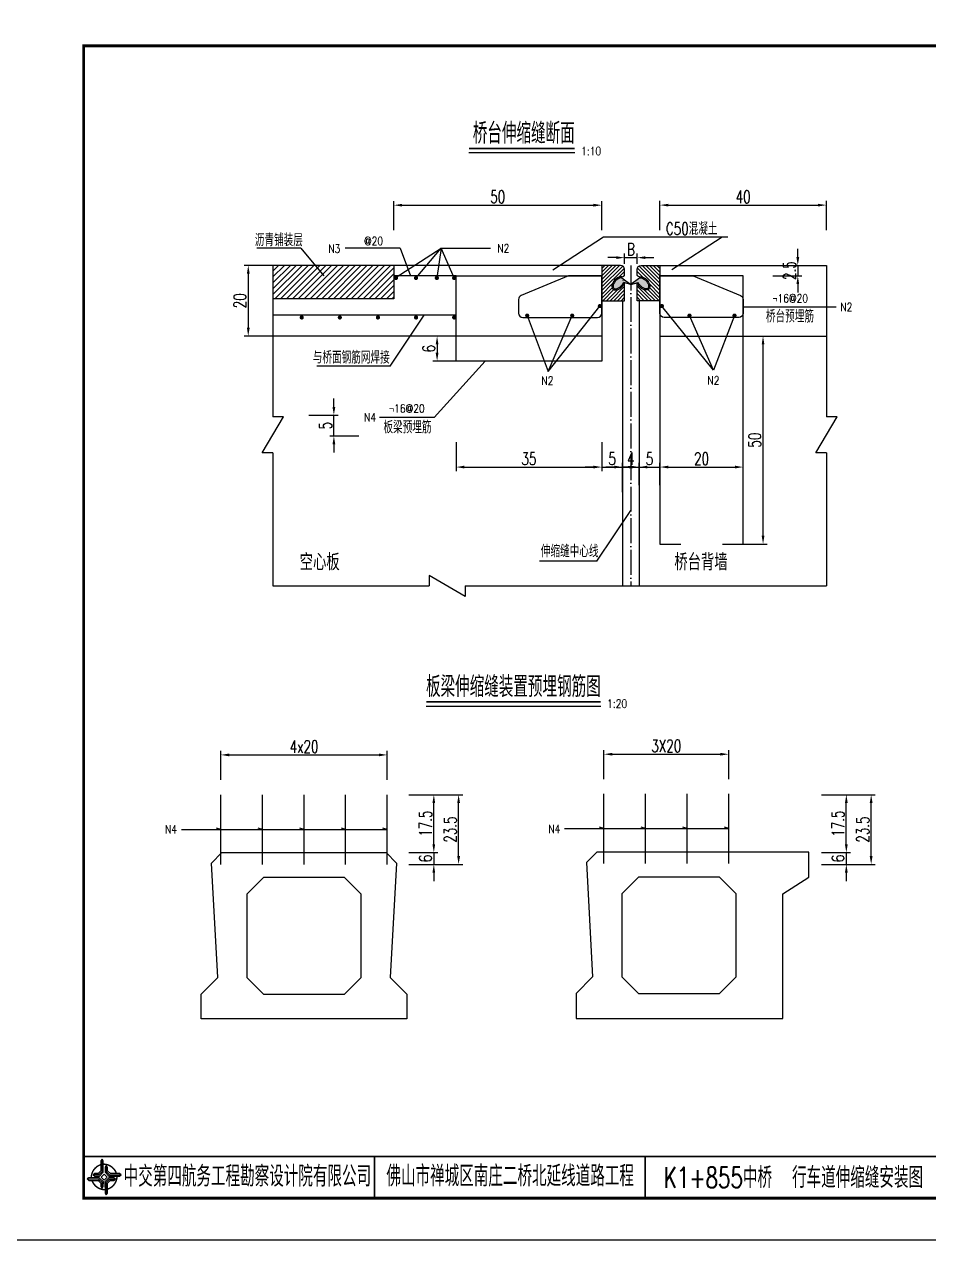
# Model space of a CAD drawing. Header units: millimetres. Extents: x -51 to 12129, y -1309 to -715.
# Drawn here: x 7945.5 to 8162.9, y -1308.7 to -1016.5 of the extents above; entities that cross this region are included whole.
import ezdxf
from ezdxf.enums import TextEntityAlignment as Align

# ---------------------------------------------------------------- set-up
doc = ezdxf.new("R2010")
doc.units = ezdxf.units.MM
doc.header["$LTSCALE"] = 0.25
doc.linetypes.add('ACAD_ISO04W100', pattern=[30, 24, -3, 0, -3])
doc.layers.add('TEXT', color=7, linetype='Continuous', lineweight=18)
for name, color, linetype in [('中心线', 3, 'ACAD_ISO04W100'), ('图框', 7, 'Continuous'), ('尺寸标注', 2, 'Continuous'), ('文字', 7, 'Continuous'), ('文字字符', 7, 'Continuous'), ('标注', 4, 'Continuous'), ('次轮廓线', 7, 'Continuous'), ('钢筋', 6, 'Continuous')]:
    doc.layers.add(name, color=color, linetype=linetype)
doc.styles.get("Standard").update_dxf_attribs({"font": 'simplex1.shx', "width": 0.7, "bigfont": 'hztxt.shx'})
doc.styles.add('TEXT', font='simplex1.shx', dxfattribs={"width": 0.7, "bigfont": 'hztxt.shx'})
doc.dimstyles.new('比例1：10', dxfattribs={"dimtxt": 3, "dimasz": 2, "dimexe": 1, "dimexo": 2, "dimgap": 0.5, "dimtad": 1, "dimzin": 13, "dimdsep": 46, "dimtxsty": 'Standard', "dimcen": -0.09, "dimclrd": 256, "dimclre": 256, "dimclrt": 7, "dimaunit": 1, "dimadec": 0, "dimazin": 0, "dimtfac": 0.0005, "dimtix": 1, "dimtmove": 2, "dimatfit": 0, "dimldrblk": 'DIM', "dimfxl": 0, "dimtolj": 1, "dimtzin": 13, "dimarcsym": 0})
doc.dimstyles.new('比例1：20', dxfattribs={"dimtxt": 3, "dimasz": 2, "dimexe": 1, "dimexo": 2, "dimgap": 0.5, "dimtad": 1, "dimlfac": 2, "dimzin": 13, "dimdsep": 46, "dimtxsty": 'Standard', "dimcen": -0.09, "dimclrd": 256, "dimclre": 256, "dimclrt": 7, "dimaunit": 1, "dimadec": 0, "dimazin": 0, "dimtfac": 0.0005, "dimtix": 1, "dimtmove": 2, "dimatfit": 3, "dimldrblk": 'DIM', "dimfxl": 0, "dimtolj": 1, "dimtzin": 13, "dimarcsym": 0})

# ---------------------------------------------------------------- blocks, each defined once
blk = doc.blocks.new('*D1807')
at = {"layer": 'Defpoints', "color": 0}
for p in [(8093.31, -1122.92), (8089.31, -1125.97), (8093.31, -1125.97)]:
    blk.add_point(p, dxfattribs=at)
at = {"layer": '标注', "lineweight": -2}
for p, q in [((8089.31, -1123.97), (8089.31, -1121.92)), ((8093.31, -1123.97), (8093.31, -1121.92)), ((8087.31, -1122.92), (8085.31, -1122.92)), ((8089.31, -1122.92), (8093.31, -1122.92)), ((8095.31, -1122.92), (8097.31, -1122.92))]:
    blk.add_line(p, q, dxfattribs=at)
at = {"layer": '标注'}
for points in [[(8087.31, -1122.58), (8087.31, -1123.25), (8089.31, -1122.92)], [(8095.31, -1122.58), (8095.31, -1123.25), (8093.31, -1122.92)]]:
    blk.add_solid(points, dxfattribs=at)
at = {"layer": '标注', "color": 7, "insert": (8091.31, -1120.92), "char_height": 3, "attachment_point": 5}
blk.add_mtext('\\A1;4', dxfattribs=at)
blk = doc.blocks.new('DIM')
blk.add_lwpolyline([(-1, -0.1, 0.2, 0, 0), (0, 0, 0, 0, 0)], format="xyseb")
blk = doc.blocks.new('*D1808')
at = {"layer": 'Defpoints', "color": 0}
for p in [(8049.31, -1097.44), (8084.31, -1097.44), (8084.31, -1122.92)]:
    blk.add_point(p, dxfattribs=at)
at = {"layer": '标注', "lineweight": -2}
for p, q in [((8049.31, -1116.92), (8049.31, -1123.92)), ((8084.31, -1116.92), (8084.31, -1123.92)), ((8051.31, -1122.92), (8082.31, -1122.92))]:
    blk.add_line(p, q, dxfattribs=at)
at = {"layer": '标注'}
for points in [[(8051.31, -1122.58), (8051.31, -1123.25), (8049.31, -1122.92)], [(8082.31, -1122.58), (8082.31, -1123.25), (8084.31, -1122.92)]]:
    blk.add_solid(points, dxfattribs=at)
at = {"layer": '标注', "color": 7, "insert": (8066.81, -1120.92), "char_height": 3, "attachment_point": 5}
blk.add_mtext('\\A1;35', dxfattribs=at)
blk = doc.blocks.new('*D1809')
at = {"layer": 'Defpoints', "color": 0}
for p in [(8098.31, -1122.92), (8093.31, -1129.25), (8098.31, -1129.25)]:
    blk.add_point(p, dxfattribs=at)
at = {"layer": '标注', "lineweight": -2}
for p, q in [((8093.31, -1127.25), (8093.31, -1121.92)), ((8098.31, -1127.25), (8098.31, -1121.92)), ((8091.31, -1122.92), (8089.31, -1122.92)), ((8093.31, -1122.92), (8098.31, -1122.92)), ((8100.31, -1122.92), (8102.31, -1122.92))]:
    blk.add_line(p, q, dxfattribs=at)
at = {"layer": '标注'}
for points in [[(8091.31, -1122.58), (8091.31, -1123.25), (8093.31, -1122.92)], [(8100.31, -1122.58), (8100.31, -1123.25), (8098.31, -1122.92)]]:
    blk.add_solid(points, dxfattribs=at)
at = {"layer": '标注', "color": 7, "insert": (8095.81, -1120.92), "char_height": 3, "attachment_point": 5}
blk.add_mtext('\\A1;5', dxfattribs=at)
blk = doc.blocks.new('*D1810')
at = {"layer": 'Defpoints', "color": 0}
for p in [(8118.31, -1122.92), (8098.31, -1129.25), (8118.31, -1128.28)]:
    blk.add_point(p, dxfattribs=at)
at = {"layer": '标注', "lineweight": -2}
for p, q in [((8098.31, -1127.25), (8098.31, -1121.92)), ((8118.31, -1126.28), (8118.31, -1121.92)), ((8100.31, -1122.92), (8116.31, -1122.92))]:
    blk.add_line(p, q, dxfattribs=at)
at = {"layer": '标注'}
for points in [[(8100.31, -1122.58), (8100.31, -1123.25), (8098.31, -1122.92)], [(8116.31, -1122.58), (8116.31, -1123.25), (8118.31, -1122.92)]]:
    blk.add_solid(points, dxfattribs=at)
at = {"layer": '标注', "color": 7, "insert": (8108.31, -1120.92), "char_height": 3, "attachment_point": 5}
blk.add_mtext('\\A1;20', dxfattribs=at)
blk = doc.blocks.new('*D1811')
at = {"layer": 'Defpoints', "color": 0}
for p in [(8051.38, -1091.44), (8044.73, -1097.44), (8051.38, -1097.44)]:
    blk.add_point(p, dxfattribs=at)
at = {"layer": '标注', "lineweight": -2}
for p, q in [((8049.38, -1091.44), (8043.73, -1091.44)), ((8044.73, -1093.44), (8044.73, -1095.44)), ((8049.38, -1097.44), (8043.73, -1097.44))]:
    blk.add_line(p, q, dxfattribs=at)
at = {"layer": '标注'}
for points in [[(8044.39, -1093.44), (8045.06, -1093.44), (8044.73, -1091.44)], [(8044.39, -1095.44), (8045.06, -1095.44), (8044.73, -1097.44)]]:
    blk.add_solid(points, dxfattribs=at)
at = {"layer": '标注', "color": 7, "insert": (8042.73, -1094.44), "char_height": 3, "attachment_point": 5, "rotation": 90}
blk.add_mtext('\\A1;6', dxfattribs=at)
blk = doc.blocks.new('*D1812')
at = {"layer": 'Defpoints', "color": 0}
for p in [(8121.81, -1074.44), (8121.81, -1076.94), (8131.44, -1076.94)]:
    blk.add_point(p, dxfattribs=at)
at = {"layer": '标注', "lineweight": -2}
for p, q in [((8131.44, -1072.44), (8131.44, -1070.44)), ((8125.44, -1074.44), (8132.44, -1074.44)), ((8131.44, -1074.44), (8131.44, -1076.94)), ((8125.44, -1076.94), (8132.44, -1076.94)), ((8131.44, -1078.94), (8131.44, -1080.94))]:
    blk.add_line(p, q, dxfattribs=at)
at = {"layer": '标注'}
for points in [[(8131.11, -1072.44), (8131.78, -1072.44), (8131.44, -1074.44)], [(8131.11, -1078.94), (8131.78, -1078.94), (8131.44, -1076.94)]]:
    blk.add_solid(points, dxfattribs=at)
at = {"layer": '标注', "color": 7, "insert": (8129.44, -1075.69), "char_height": 3, "attachment_point": 5, "rotation": 90}
blk.add_mtext('\\A1;2.5', dxfattribs=at)
blk = doc.blocks.new('*D1813')
at = {"layer": 'Defpoints', "color": 0}
for p in [(8115.81, -1091.44), (8123.09, -1091.44), (8115.81, -1141.44)]:
    blk.add_point(p, dxfattribs=at)
at = {"layer": '标注', "lineweight": -2}
for p, q in [((8117.81, -1091.44), (8124.09, -1091.44)), ((8123.09, -1139.44), (8123.09, -1093.44)), ((8117.81, -1141.44), (8124.09, -1141.44))]:
    blk.add_line(p, q, dxfattribs=at)
at = {"layer": '标注'}
for points in [[(8122.76, -1093.44), (8123.42, -1093.44), (8123.09, -1091.44)], [(8122.76, -1139.44), (8123.42, -1139.44), (8123.09, -1141.44)]]:
    blk.add_solid(points, dxfattribs=at)
at = {"layer": '标注', "color": 7, "insert": (8121.09, -1116.44), "char_height": 3, "attachment_point": 5, "rotation": 90}
blk.add_mtext('\\A1;50', dxfattribs=at)
blk = doc.blocks.new('*D1814')
at = {"layer": 'Defpoints', "color": 0}
for p in [(8008.53, -1074.44), (7999.33, -1091.44), (8008.53, -1091.44)]:
    blk.add_point(p, dxfattribs=at)
at = {"layer": '标注', "lineweight": -2}
for p, q in [((8005.33, -1074.44), (7998.33, -1074.44)), ((7999.33, -1076.44), (7999.33, -1089.44)), ((8005.33, -1091.44), (7998.33, -1091.44))]:
    blk.add_line(p, q, dxfattribs=at)
at = {"layer": '标注'}
for points in [[(7999, -1076.44), (7999.67, -1076.44), (7999.33, -1074.44)], [(7999, -1089.44), (7999.67, -1089.44), (7999.33, -1091.44)]]:
    blk.add_solid(points, dxfattribs=at)
at = {"layer": '标注', "color": 7, "insert": (7997.33, -1082.94), "char_height": 3, "attachment_point": 5, "rotation": 90}
blk.add_mtext('\\A1;20', dxfattribs=at)
blk = doc.blocks.new('*D1815')
at = {"layer": 'Defpoints', "color": 0}
for p in [(8092.81, -1072.57), (8089.81, -1076.05), (8092.81, -1076.05)]:
    blk.add_point(p, dxfattribs=at)
at = {"layer": '标注', "lineweight": -2}
for p, q in [((8089.81, -1074.05), (8089.81, -1071.57)), ((8092.81, -1074.05), (8092.81, -1071.57)), ((8087.81, -1072.57), (8085.81, -1072.57)), ((8089.81, -1072.57), (8092.81, -1072.57)), ((8094.81, -1072.57), (8096.81, -1072.57))]:
    blk.add_line(p, q, dxfattribs=at)
at = {"layer": '标注'}
for points in [[(8087.81, -1072.24), (8087.81, -1072.9), (8089.81, -1072.57)], [(8094.81, -1072.24), (8094.81, -1072.9), (8092.81, -1072.57)]]:
    blk.add_solid(points, dxfattribs=at)
at = {"layer": '标注', "color": 7, "insert": (8091.31, -1070.57), "char_height": 3, "attachment_point": 5}
blk.add_mtext('\\A1;B', dxfattribs=at)
blk = doc.blocks.new('*D1624')
at = {"layer": 'Defpoints', "color": 0}
for p in [(8084.31, -1097.44), (8089.31, -1122.92), (8089.31, -1151.51)]:
    blk.add_point(p, dxfattribs=at)
at = {"layer": '标注', "lineweight": -2}
for p, q in [((8084.31, -1116.92), (8084.31, -1123.92)), ((8089.31, -1128.92), (8089.31, -1121.92)), ((8082.31, -1122.92), (8080.31, -1122.92)), ((8084.31, -1122.92), (8089.31, -1122.92)), ((8091.31, -1122.92), (8093.31, -1122.92))]:
    blk.add_line(p, q, dxfattribs=at)
at = {"layer": '标注'}
for points in [[(8082.31, -1122.58), (8082.31, -1123.25), (8084.31, -1122.92)], [(8091.31, -1122.58), (8091.31, -1123.25), (8089.31, -1122.92)]]:
    blk.add_solid(points, dxfattribs=at)
at = {"layer": '标注', "color": 7, "insert": (8086.81, -1120.92), "char_height": 3, "attachment_point": 5}
blk.add_mtext('\\A1;5', dxfattribs=at)
blk = doc.blocks.new('*D1816')
at = {"layer": 'Defpoints', "color": 0}
for p in [(8084.31, -1059.96), (8034.31, -1080.38), (8084.31, -1080.38)]:
    blk.add_point(p, dxfattribs=at)
at = {"layer": '标注', "lineweight": -2}
for p, q in [((8034.31, -1065.96), (8034.31, -1058.96)), ((8036.31, -1059.96), (8082.31, -1059.96)), ((8084.31, -1065.96), (8084.31, -1058.96))]:
    blk.add_line(p, q, dxfattribs=at)
at = {"layer": '标注'}
for points in [[(8036.31, -1059.63), (8036.31, -1060.3), (8034.31, -1059.96)], [(8082.31, -1059.63), (8082.31, -1060.3), (8084.31, -1059.96)]]:
    blk.add_solid(points, dxfattribs=at)
at = {"layer": '标注', "color": 7, "insert": (8059.31, -1057.96), "char_height": 3, "attachment_point": 5}
blk.add_mtext('\\A1;50', dxfattribs=at)
blk = doc.blocks.new('*D1817')
at = {"layer": 'Defpoints', "color": 0}
for p in [(8032.74, -1192.12), (7992.74, -1207.22), (8032.74, -1207.22)]:
    blk.add_point(p, dxfattribs=at)
at = {"layer": '标注', "lineweight": -2}
for p, q in [((7992.74, -1198.12), (7992.74, -1191.12)), ((8032.74, -1198.12), (8032.74, -1191.12)), ((7994.74, -1192.12), (8030.74, -1192.12))]:
    blk.add_line(p, q, dxfattribs=at)
at = {"layer": '标注'}
for points in [[(7994.74, -1191.78), (7994.74, -1192.45), (7992.74, -1192.12)], [(8030.74, -1191.78), (8030.74, -1192.45), (8032.74, -1192.12)]]:
    blk.add_solid(points, dxfattribs=at)
at = {"layer": '标注', "color": 7, "insert": (8012.74, -1190.12), "char_height": 3, "attachment_point": 5}
blk.add_mtext('\\A1;4x20', dxfattribs=at)
blk = doc.blocks.new('*D1818')
at = {"layer": 'Defpoints', "color": 0}
for p in [(8022.74, -1201.68), (8043.94, -1201.68), (8022.74, -1215.6)]:
    blk.add_point(p, dxfattribs=at)
at = {"layer": '标注', "lineweight": -2}
for p, q in [((8037.94, -1201.68), (8044.94, -1201.68)), ((8043.94, -1213.6), (8043.94, -1203.68)), ((8037.94, -1215.6), (8044.94, -1215.6))]:
    blk.add_line(p, q, dxfattribs=at)
at = {"layer": '标注'}
for points in [[(8043.61, -1203.68), (8044.27, -1203.68), (8043.94, -1201.68)], [(8043.61, -1213.6), (8044.27, -1213.6), (8043.94, -1215.6)]]:
    blk.add_solid(points, dxfattribs=at)
at = {"layer": '标注', "color": 7, "insert": (8041.94, -1208.64), "char_height": 3, "attachment_point": 5, "rotation": 90}
blk.add_mtext('\\A1;17.5', dxfattribs=at)
blk = doc.blocks.new('*D1819')
at = {"layer": 'Defpoints', "color": 0}
for p in [(8027.8, -1215.6), (8032.74, -1218.43), (8043.94, -1218.43)]:
    blk.add_point(p, dxfattribs=at)
at = {"layer": '标注', "lineweight": -2}
for p, q in [((8043.94, -1213.6), (8043.94, -1211.6)), ((8037.94, -1215.6), (8044.94, -1215.6)), ((8043.94, -1215.6), (8043.94, -1218.43)), ((8037.94, -1218.43), (8044.94, -1218.43)), ((8043.94, -1220.43), (8043.94, -1222.43))]:
    blk.add_line(p, q, dxfattribs=at)
at = {"layer": '标注'}
for points in [[(8043.61, -1213.6), (8044.27, -1213.6), (8043.94, -1215.6)], [(8043.61, -1220.43), (8044.27, -1220.43), (8043.94, -1218.43)]]:
    blk.add_solid(points, dxfattribs=at)
at = {"layer": '标注', "color": 7, "insert": (8041.94, -1217.01), "char_height": 3, "attachment_point": 5, "rotation": 90}
blk.add_mtext('\\A1;6', dxfattribs=at)
blk = doc.blocks.new('*D1625')
at = {"layer": 'Defpoints', "color": 0}
for p in [(8114.83, -1201.68), (8143.11, -1201.68), (8114.83, -1215.6)]:
    blk.add_point(p, dxfattribs=at)
at = {"layer": '标注', "lineweight": -2}
for p, q in [((8137.11, -1201.68), (8144.11, -1201.68)), ((8143.11, -1213.6), (8143.11, -1203.68)), ((8137.11, -1215.6), (8144.11, -1215.6))]:
    blk.add_line(p, q, dxfattribs=at)
at = {"layer": '标注'}
for points in [[(8142.78, -1203.68), (8143.45, -1203.68), (8143.11, -1201.68)], [(8142.78, -1213.6), (8143.45, -1213.6), (8143.11, -1215.6)]]:
    blk.add_solid(points, dxfattribs=at)
at = {"layer": '标注', "color": 7, "insert": (8141.11, -1208.64), "char_height": 3, "attachment_point": 5, "rotation": 90}
blk.add_mtext('\\A1;17.5', dxfattribs=at)
blk = doc.blocks.new('*D1626')
at = {"layer": 'Defpoints', "color": 0}
for p in [(8119.88, -1215.6), (8124.83, -1218.43), (8143.11, -1218.43)]:
    blk.add_point(p, dxfattribs=at)
at = {"layer": '标注', "lineweight": -2}
for p, q in [((8143.11, -1213.6), (8143.11, -1211.6)), ((8137.11, -1215.6), (8144.11, -1215.6)), ((8143.11, -1215.6), (8143.11, -1218.43)), ((8137.11, -1218.43), (8144.11, -1218.43)), ((8143.11, -1220.43), (8143.11, -1222.43))]:
    blk.add_line(p, q, dxfattribs=at)
at = {"layer": '标注'}
for points in [[(8142.78, -1213.6), (8143.45, -1213.6), (8143.11, -1215.6)], [(8142.78, -1220.43), (8143.45, -1220.43), (8143.11, -1218.43)]]:
    blk.add_solid(points, dxfattribs=at)
at = {"layer": '标注', "color": 7, "insert": (8141.11, -1217.01), "char_height": 3, "attachment_point": 5, "rotation": 90}
blk.add_mtext('\\A1;6', dxfattribs=at)
blk = doc.blocks.new('*D1820')
at = {"layer": 'Defpoints', "color": 0}
for p in [(8114.83, -1191.95), (8084.83, -1205.26), (8114.83, -1205.26)]:
    blk.add_point(p, dxfattribs=at)
at = {"layer": '标注', "lineweight": -2}
for p, q in [((8084.83, -1197.95), (8084.83, -1190.95)), ((8086.83, -1191.95), (8112.83, -1191.95)), ((8114.83, -1197.95), (8114.83, -1190.95))]:
    blk.add_line(p, q, dxfattribs=at)
at = {"layer": '标注'}
for points in [[(8086.83, -1191.62), (8086.83, -1192.28), (8084.83, -1191.95)], [(8112.83, -1191.62), (8112.83, -1192.28), (8114.83, -1191.95)]]:
    blk.add_solid(points, dxfattribs=at)
at = {"layer": '标注', "color": 7, "insert": (8099.83, -1189.95), "char_height": 3, "attachment_point": 5}
blk.add_mtext('\\A1;3X20', dxfattribs=at)
blk = doc.blocks.new('*D1821')
at = {"layer": 'Defpoints', "color": 0}
for p in [(8032.74, -1201.68), (8049.9, -1201.68), (8032.74, -1218.43)]:
    blk.add_point(p, dxfattribs=at)
at = {"layer": '标注', "lineweight": -2}
for p, q in [((8043.9, -1201.68), (8050.9, -1201.68)), ((8049.9, -1216.43), (8049.9, -1203.68)), ((8043.9, -1218.43), (8050.9, -1218.43))]:
    blk.add_line(p, q, dxfattribs=at)
at = {"layer": '标注'}
for points in [[(8049.57, -1203.68), (8050.24, -1203.68), (8049.9, -1201.68)], [(8049.57, -1216.43), (8050.24, -1216.43), (8049.9, -1218.43)]]:
    blk.add_solid(points, dxfattribs=at)
at = {"layer": '标注', "color": 7, "insert": (8047.9, -1210.05), "char_height": 3, "attachment_point": 5, "rotation": 90}
blk.add_mtext('\\A1;23.5', dxfattribs=at)
blk = doc.blocks.new('*D1627')
at = {"layer": 'Defpoints', "color": 0}
for p in [(8131.91, -1201.68), (8149.08, -1201.68), (8131.91, -1218.43)]:
    blk.add_point(p, dxfattribs=at)
at = {"layer": '标注', "lineweight": -2}
for p, q in [((8143.08, -1201.68), (8150.08, -1201.68)), ((8149.08, -1216.43), (8149.08, -1203.68)), ((8143.08, -1218.43), (8150.08, -1218.43))]:
    blk.add_line(p, q, dxfattribs=at)
at = {"layer": '标注'}
for points in [[(8148.74, -1203.68), (8149.41, -1203.68), (8149.08, -1201.68)], [(8148.74, -1216.43), (8149.41, -1216.43), (8149.08, -1218.43)]]:
    blk.add_solid(points, dxfattribs=at)
at = {"layer": '标注', "color": 7, "insert": (8147.08, -1210.05), "char_height": 3, "attachment_point": 5, "rotation": 90}
blk.add_mtext('\\A1;23.5', dxfattribs=at)
blk = doc.blocks.new('*D1783')
at = {"layer": 'Defpoints', "color": 0}
for p in [(8138.31, -1059.95), (8098.31, -1089.37), (8138.31, -1089.37)]:
    blk.add_point(p, dxfattribs=at)
at = {"layer": '标注', "lineweight": -2}
for p, q in [((8098.31, -1065.95), (8098.31, -1058.95)), ((8100.31, -1059.95), (8136.31, -1059.95)), ((8138.31, -1065.95), (8138.31, -1058.95))]:
    blk.add_line(p, q, dxfattribs=at)
at = {"layer": '标注'}
for points in [[(8100.31, -1059.62), (8100.31, -1060.28), (8098.31, -1059.95)], [(8136.31, -1059.62), (8136.31, -1060.28), (8138.31, -1059.95)]]:
    blk.add_solid(points, dxfattribs=at)
at = {"layer": '标注', "color": 7, "insert": (8118.31, -1057.95), "char_height": 3, "attachment_point": 5}
blk.add_mtext('\\A1;40', dxfattribs=at)
blk = doc.blocks.new('*D1794')
at = {"layer": 'Defpoints', "color": 0}
for p in [(1756.54, -1110.45), (8019.91, -1110.45), (8028.04, -1115.45)]:
    blk.add_point(p, dxfattribs=at)
at = {"layer": '标注', "lineweight": -2}
for p, q in [((8019.91, -1108.45), (8019.91, -1106.45)), ((8013.91, -1110.45), (8020.91, -1110.45)), ((8019.91, -1115.45), (8019.91, -1110.45)), ((8025.91, -1115.45), (8018.91, -1115.45)), ((8019.91, -1117.45), (8019.91, -1119.45))]:
    blk.add_line(p, q, dxfattribs=at)
at = {"layer": '标注'}
for points in [[(8019.58, -1108.45), (8020.25, -1108.45), (8019.91, -1110.45)], [(8019.58, -1117.45), (8020.25, -1117.45), (8019.91, -1115.45)]]:
    blk.add_solid(points, dxfattribs=at)
at = {"layer": '标注', "color": 7, "insert": (8017.91, -1112.95), "char_height": 3, "attachment_point": 5, "rotation": 90}
blk.add_mtext('\\A1;5', dxfattribs=at)
blk = doc.blocks.new('tb')
at = {"lineweight": -3}
h = blk.add_hatch(color=256, dxfattribs=at)
h.paths.add_polyline_path([(-1.23, -0.13), (-3.78, -0.14), (-4.14, -0.41), (-1.4, -0.44), (-0.56, -1.24), (-0.54, -2.62), (-0.27, -2.2), (-0.26, -1.06)])
h.paths.add_polyline_path([(0.13, -1.08), (0.14, -3.86), (0.41, -4.26), (0.44, -1.24), (1.25, -0.43), (2.66, -0.43), (2.26, -0.16), (1.07, -0.15)])
h.paths.add_polyline_path([(1.08, 0.3), (3.62, 0.3), (4.02, 0.56), (1.25, 0.57), (0.43, 1.39), (0.43, 2.8), (0.16, 2.41), (0.15, 1.24)])
h.paths.add_polyline_path([(-0.28, 1.21), (-0.28, 3.99), (-0.56, 4.39), (-0.57, 1.41), (-1.38, 0.6), (-2.74, 0.56), (-2.33, 0.3), (-1.2, 0.29)])
for p, q in [((-0.56, 4.39), (-0.57, 1.41)), ((-1.38, 0.6), (-2.74, 0.56)), ((-0.57, 1.41), (-1.38, 0.6)), ((0.43, 2.8), (0.43, 1.39)), ((0.43, 1.39), (1.25, 0.57)), ((1.25, 0.57), (4.02, 0.56)), ((-4.14, -0.41), (-1.4, -0.44)), ((-1.4, -0.44), (-0.56, -1.24)), ((-0.56, -1.24), (-0.54, -2.62)), ((0.41, -4.26), (0.44, -1.24)), ((0.44, -1.24), (1.25, -0.43)), ((1.25, -0.43), (2.66, -0.43))]:
    blk.add_line(p, q, dxfattribs=at)
at = {"lineweight": -3, "const_width": 0.35, "flags": 128}
for points in [[(-0.9, 3.02, 0.324167), (-3.16, -0.14)], [(2.88, 0.92, 0.324403), (-0.24, 3.15)], [(0.75, -2.86, 0.325418), (3.02, 0.26)], [(-2.98, -0.76, 0.322976), (0.14, -2.98)]]:
    blk.add_lwpolyline(points, format="xyb", dxfattribs=at)
at = {"lineweight": -3, "flags": 128}
for points in [[(-0.9, 3.99), (-0.9, 1.58), (-1.53, 0.91), (-2.34, 0.91), (-2.74, 0.56), (-2.33, 0.3), (-1.2, 0.29), (-0.28, 1.21), (-0.28, 3.99), (-0.56, 4.39)], [(-0.04, 0.77), (0.68, 0.04), (-0.04, -0.69), (-0.77, 0.05)], [(3.62, 0.92), (1.43, 0.92), (0.77, 1.54), (0.77, 2.38), (0.43, 2.8), (0.16, 2.41), (0.15, 1.24), (1.08, 0.3), (3.62, 0.3), (4.02, 0.56)], [(-3.73, -0.76), (-1.54, -0.76), (-0.89, -1.39), (-0.89, -2.21), (-0.54, -2.62), (-0.27, -2.2), (-0.26, -1.06), (-1.23, -0.13), (-3.78, -0.14), (-4.14, -0.41)], [(0.75, -3.85), (0.75, -1.43), (1.4, -0.78), (2.26, -0.78), (2.66, -0.43), (2.26, -0.16), (1.07, -0.15), (0.13, -1.08), (0.14, -3.86), (0.41, -4.26)]]:
    blk.add_lwpolyline(points, close=True, dxfattribs=at)
blk = doc.blocks.new('123')
at = {"layer": '图框', "color": 2}
blk.add_lwpolyline([(369.33, -1011.65), (369.33, -714.65), (-50.67, -714.65), (-50.67, -1011.65)], close=True, dxfattribs=at)

msp = doc.modelspace()

# ---------------------------------------------------------------- hatches: boundary and pattern name
at = {"layer": '尺寸标注', "linetype": 'Continuous'}
h = msp.add_hatch(dxfattribs=at)
h.set_pattern_fill('ANSI31', color=256, scale=8, style=0)
h.set_pattern_definition([(45, (-2627.6511, 7626.4093), (-0.70710678, 0.70710678), [])])
h.paths.add_polyline_path([(8005.26009, -1074.43631), (8034.30856, -1074.43631), (8034.30856, -1082.43631), (8005.26009, -1082.43631)])
h = msp.add_hatch(dxfattribs=at)
h.set_pattern_fill('ANSI31', color=256, scale=5, style=0)
h.set_pattern_definition([(45, (3592.51055, -224.8138), (-0.44194174, 0.44194174), [])])
edge = h.paths.add_edge_path()
edge.add_line((8089.80856, -1076.65686), (8089.80856, -1075.43631))
edge.add_arc((8088.80856, -1075.43631), 1, 0, 90)
edge.add_line((8088.80856, -1074.43631), (8084.30856, -1074.43631))
edge.add_line((8084.30856, -1074.43631), (8084.30856, -1082.93631))
edge.add_line((8084.30856, -1082.93631), (8089.80856, -1082.93631))
edge.add_line((8089.80856, -1082.93631), (8089.80856, -1078.65498))
edge.add_ellipse((8088.33099, -1078.7402), major_axis=(-1.36164, -1.36164), ratio=0.624309662, start_angle=204.0923049, end_angle=485.0201633, ccw=False)
edge.add_arc((8089.30856, -1076.65686), 0.5, 260.61205, 360)
h = msp.add_hatch(dxfattribs=at)
h.set_pattern_fill('ANSI31', color=256, scale=5, style=0)
h.set_pattern_definition([(135, (12590.1066, -224.8138), (0.44194174, 0.44194174), [])])
edge = h.paths.add_edge_path()
edge.add_line((8092.80856, -1076.65686), (8092.80856, -1075.43631))
edge.add_arc((8093.80856, -1075.43631), 1, 450, 540, ccw=False)
edge.add_line((8093.80856, -1074.43631), (8098.30856, -1074.43631))
edge.add_line((8098.30856, -1074.43631), (8098.30856, -1082.93631))
edge.add_line((8098.30856, -1082.93631), (8092.80856, -1082.93631))
edge.add_line((8092.80856, -1082.93631), (8092.80856, -1078.65498))
edge.add_ellipse((8094.28613, -1078.7402), major_axis=(1.36164, -1.36164), ratio=0.624309662, start_angle=-125.0201633, end_angle=155.9076951)
edge.add_arc((8093.30856, -1076.65686), 0.5, 180, 279.38795, ccw=False)
h = msp.add_hatch(color=256, dxfattribs=at)
edge = h.paths.add_edge_path()
edge.add_line((8089.52919, -1078.54566), (8091.30856, -1079.04473))
edge.add_line((8091.30856, -1079.04473), (8089.17807, -1077.44615))
edge.add_spline(control_points=[(8089.17807, -1077.44615), (8089.06673, -1077.42774), (8088.93076, -1077.4315), (8088.63, -1077.49664), (8088.46584, -1077.55787), (8088.03203, -1077.79008), (8087.76371, -1078.00723), (8087.33339, -1078.50927), (8087.17266, -1078.79316), (8087.02952, -1079.24925), (8087.01391, -1079.43046), (8087.05543, -1079.71507), (8087.10807, -1079.81703), (8087.25803, -1079.96551), (8087.36108, -1080.01758), (8087.64777, -1080.05716), (8087.82982, -1080.04028), (8088.22576, -1079.91381), (8088.43838, -1079.80487), (8088.83979, -1079.51459), (8089.02833, -1079.33365), (8089.33377, -1078.94652), (8089.45252, -1078.74159), (8089.52919, -1078.54566)], knot_values=[3.562082698, 3.562082698, 3.562082698, 3.562082698, 3.911510631, 3.911510631, 4.260938563, 4.260938563, 4.834984023, 4.834984023, 5.409029483, 5.409029483, 5.847641822, 5.847641822, 6.286254162, 6.286254162, 6.724866501, 6.724866501, 7.163478841, 7.163478841, 7.60209118, 7.60209118, 8.04070352, 8.04070352, 8.465198788, 8.465198788, 8.465198788, 8.465198788], degree=3, periodic=0)
h = msp.add_hatch(color=256, dxfattribs=at)
edge = h.paths.add_edge_path()
edge.add_spline(control_points=[(8093.08793, -1078.54566), (8093.1646, -1078.74159), (8093.28335, -1078.94652), (8093.58879, -1079.33365), (8093.77733, -1079.51459), (8094.17875, -1079.80487), (8094.39136, -1079.91381), (8094.7873, -1080.04028), (8094.96935, -1080.05716), (8095.25604, -1080.01758), (8095.3591, -1079.96551), (8095.50905, -1079.81703), (8095.56169, -1079.71507), (8095.60321, -1079.43046), (8095.5876, -1079.24925), (8095.44447, -1078.79316), (8095.28374, -1078.50927), (8094.85341, -1078.00723), (8094.58509, -1077.79008), (8094.15129, -1077.55787), (8093.98712, -1077.49664), (8093.68636, -1077.4315), (8093.55039, -1077.42774), (8093.43906, -1077.44615)], knot_values=[3.562082698, 3.562082698, 3.562082698, 3.562082698, 3.986577966, 3.986577966, 4.425190306, 4.425190306, 4.863802645, 4.863802645, 5.302414985, 5.302414985, 5.741027324, 5.741027324, 6.179639664, 6.179639664, 6.618252003, 6.618252003, 7.192297463, 7.192297463, 7.766342923, 7.766342923, 8.115770855, 8.115770855, 8.465198788, 8.465198788, 8.465198788, 8.465198788], degree=3, periodic=0)
edge.add_line((8093.43906, -1077.44615), (8091.30856, -1079.04473))
edge.add_line((8091.30856, -1079.04473), (8093.08793, -1078.54566))

# ---------------------------------------------------------------- linework, layer by layer
at = {"const_width": 0.7}
msp.add_lwpolyline([(7959.75412, -1298.65472), (8339.75412, -1298.65472), (8339.75412, -1021.65472), (7959.75412, -1021.65472)], close=True, dxfattribs=at)
at = {"const_width": 0.4}
msp.add_lwpolyline([(7959.75412, -1288.65472), (8339.75412, -1288.65472)], dxfattribs=at)
at = {"layer": '中心线', "color": 2}
msp.add_line((8091.30856, -1074.43631), (8091.30856, -1151.50586), dxfattribs=at)
at = {"layer": '图框', "linetype": 'Continuous'}
for points in [[(8065.30856, -1086.93631), (8083.30856, -1086.93631, 0.414213562), (8084.30856, -1085.93631), (8084.30856, -1076.93631), (8076.30856, -1076.93631), (8064.92395, -1081.6799, 0.302775638), (8064.30856, -1082.60297), (8064.30856, -1085.93631, 0.414213562)], [(8117.30856, -1086.93631), (8099.30856, -1086.93631, -0.414213562), (8098.30856, -1085.93631), (8098.30856, -1076.93631), (8106.30856, -1076.93631), (8117.69318, -1081.6799, -0.302775638), (8118.30856, -1082.60297), (8118.30856, -1085.93631, -0.414213562)]]:
    msp.add_lwpolyline(points, format="xyb", close=True, dxfattribs=at)
at = {"layer": '图框', "const_width": 0.4}
for points in [[(8029.64754, -1288.65472), (8029.64754, -1298.65472)], [(8094.75412, -1298.65472), (8094.75412, -1288.65472)]]:
    msp.add_lwpolyline(points, dxfattribs=at)
at = {"layer": '尺寸标注', "linetype": 'Continuous'}
msp.add_line((8119.80856, -1091.43631), (8124.72239, -1091.43631), dxfattribs=at)
at = {"layer": '文字'}
for p, q in [((8052.36723, -1047.33597), (8077.83752, -1047.33597)), ((8042.13298, -1180.38309), (8084.0747, -1180.38309))]:
    msp.add_line(p, q, dxfattribs=at)
at = {"layer": '文字', "const_width": 0.4}
for points in [[(8052.36723, -1046.33597), (8077.83752, -1046.33597)], [(8042.13298, -1179.38309), (8084.0747, -1179.38309)]]:
    msp.add_lwpolyline(points, dxfattribs=at)
at = {"layer": '标注'}
for p, q in [((8072.56018, -1075.47182), (8084.73993, -1067.60782)), ((8084.73993, -1067.60782), (8114.63056, -1067.60782)), ((8101.17882, -1075.38694), (8113.22711, -1067.60782)), ((8011.95433, -1070.3302), (8001.42293, -1070.3302)), ((8011.95433, -1070.3302), (8017.4767, -1076.96067)), ((8035.85082, -1070.30584), (8022.60615, -1070.30584)), ((8034.66366, -1077.45868), (8045.74198, -1070.30584)), ((8035.85082, -1070.30584), (8038.31054, -1076.93631)), ((8039.66366, -1077.45868), (8045.74198, -1070.30584)), ((8045.74198, -1070.30584), (8044.66366, -1077.45868)), ((8048.82334, -1077.45868), (8045.74198, -1070.30584)), ((8045.74198, -1070.30584), (8057.56863, -1070.30584)), ((8033.44491, -1098.65696), (8041.60398, -1086.43631)), ((8066.39336, -1086.50859), (8071.43981, -1099.91385)), ((8071.43981, -1099.91385), (8083.85225, -1084.21656)), ((8071.43981, -1099.91385), (8077.2151, -1086.50859)), ((8111.17731, -1099.62141), (8098.76487, -1084.21656)), ((8111.17731, -1099.62141), (8105.40202, -1086.50859)), ((8116.22376, -1086.50859), (8111.17731, -1099.62141)), ((8118.30856, -1084.41278), (8140.70266, -1084.41278)), ((8044.00951, -1110.96515), (8056.26001, -1097.43631)), ((8033.44491, -1098.65696), (8015.78932, -1098.65696)), ((8044.00951, -1110.96515), (8030.85708, -1110.96515)), ((8083.14949, -1145.55402), (8091.30856, -1133.33336)), ((8083.14949, -1145.55402), (8069.38325, -1145.55402)), ((8084.8256, -1209.8382), (8083.79298, -1209.49242)), ((8094.8256, -1209.8382), (8093.79298, -1209.49242)), ((8104.8256, -1209.8382), (8103.79298, -1209.49242)), ((8114.8256, -1209.8382), (8113.79298, -1209.49242)), ((7983.30627, -1210.05225), (8032.7412, -1210.05225)), ((7992.7412, -1210.05225), (7991.70858, -1209.70647)), ((8002.7412, -1210.05225), (8001.70858, -1209.70647)), ((8012.7412, -1210.05225), (8011.70858, -1209.70647)), ((8022.7412, -1210.05225), (8021.70858, -1209.70647)), ((8032.7412, -1210.05225), (8031.70858, -1209.70647)), ((8075.39067, -1209.8382), (8114.8256, -1209.8382))]:
    msp.add_line(p, q, dxfattribs=at)
at = {"layer": '次轮廓线', "ltscale": 2}
for p, q in [((8005.26009, -1074.43631), (8005.26009, -1110.87114)), ((8002.70047, -1119.50374), (8007.81971, -1110.87114)), ((8007.81971, -1110.87114), (8005.26009, -1110.87114)), ((8135.74894, -1119.50374), (8140.86818, -1110.87114)), ((8140.86818, -1110.87114), (8138.30856, -1110.87114)), ((8005.26009, -1119.50374), (8002.70047, -1119.50374)), ((8005.26009, -1119.50374), (8005.26009, -1151.50586)), ((8138.30856, -1119.50374), (8135.74894, -1119.50374)), ((8051.45767, -1154.06548), (8042.82507, -1148.94624)), ((8042.82507, -1148.94624), (8042.82507, -1151.50586)), ((8005.26009, -1151.50586), (8042.82507, -1151.50586)), ((8051.45767, -1151.50586), (8138.30856, -1151.50586)), ((8051.45767, -1151.50586), (8051.45767, -1154.06548))]:
    msp.add_line(p, q, dxfattribs=at)
at = {"layer": '次轮廓线'}
for points in [[(8032.47589, -1215.59928), (8034.97589, -1218.09928), (8033.47588, -1245.59924), (8037.47589, -1249.5993), (8037.47589, -1255.59924), (7987.97592, -1255.59928), (7987.97592, -1249.5993), (7991.97594, -1245.59928), (7990.47592, -1218.09928), (7992.97585, -1215.59928)], [(8080.62189, -1218.00206), (8082.12191, -1245.5021), (8078.12189, -1249.50207), (8078.12189, -1255.50206), (8127.87187, -1255.50206), (8127.87187, -1225.50206), (8134.12187, -1221.50204), (8134.12187, -1215.50206), (8083.12189, -1215.50206)]]:
    msp.add_lwpolyline(points, close=True, dxfattribs=at)
for points in [[(8002.97592, -1249.5993), (8022.47589, -1249.5993), (8026.47591, -1245.59928), (8026.47591, -1225.59928), (8022.47589, -1221.59927), (8002.97592, -1221.59931), (7998.97591, -1225.59932), (7998.97591, -1245.59928), (8002.97592, -1249.5993)], [(8093.12189, -1249.50207), (8112.62186, -1249.50207), (8116.62187, -1245.50206), (8116.62187, -1225.50206), (8112.62186, -1221.50201), (8093.12189, -1221.50204), (8089.12187, -1225.50206), (8089.12195, -1245.50206), (8093.12189, -1249.50207)]]:
    msp.add_lwpolyline(points, dxfattribs=at)
at = {"layer": '钢筋', "color": 7}
for p, q in [((8084.30856, -1074.43631), (8005.26009, -1074.43631)), ((8034.30856, -1074.43631), (8034.30856, -1082.43631)), ((8098.30856, -1074.43631), (8138.30856, -1074.43631)), ((8138.30856, -1074.43631), (8138.30856, -1110.87114)), ((8034.30856, -1082.43631), (8005.26009, -1082.43631)), ((8089.30856, -1082.93631), (8089.30856, -1151.50586)), ((8093.30856, -1082.93631), (8093.30856, -1151.50586)), ((8084.30856, -1091.43631), (8005.26009, -1091.43631)), ((8098.30856, -1091.43631), (8138.30856, -1091.43631)), ((8138.30856, -1119.50374), (8138.30856, -1151.50586))]:
    msp.add_line(p, q, dxfattribs=at)
at = {"layer": '钢筋'}
for p, q in [((8049.30856, -1076.93631), (8034.30856, -1076.93631)), ((8049.30856, -1086.43631), (8005.26009, -1086.43631)), ((7992.7412, -1218.42535), (7992.7412, -1201.67914)), ((8002.7412, -1218.42535), (8002.7412, -1201.67914)), ((8012.7412, -1218.42535), (8012.7412, -1201.67914)), ((8022.7412, -1218.42535), (8022.7412, -1201.67914)), ((8032.7412, -1218.42535), (8032.7412, -1201.67914)), ((8084.8256, -1218.2113), (8084.8256, -1201.46509)), ((8094.8256, -1218.2113), (8094.8256, -1201.46509)), ((8104.8256, -1218.2113), (8104.8256, -1201.46509)), ((8114.8256, -1218.2113), (8114.8256, -1201.46509))]:
    msp.add_line(p, q, dxfattribs=at)
at = {"layer": '钢筋', "color": 7}
for points in [[(8089.227, -1077.15017, 0.463060425), (8089.80856, -1076.65686), (8089.80856, -1075.43631, 0.414213562), (8088.80856, -1074.43631), (8084.30856, -1074.43631), (8084.30856, -1082.93631), (8089.80856, -1082.93631), (8089.80856, -1078.65498)], [(8093.39012, -1077.15017, -0.463060425), (8092.80856, -1076.65686), (8092.80856, -1075.43631, -0.414213562), (8093.80856, -1074.43631), (8098.30856, -1074.43631), (8098.30856, -1082.93631), (8092.80856, -1082.93631), (8092.80856, -1078.65498)]]:
    msp.add_lwpolyline(points, format="xyb", dxfattribs=at)
at = {"layer": '钢筋', "const_width": 0.5}
for points in [[(8034.60771, -1077.45868, 1), (8035.10771, -1077.45868, 1)], [(8039.41366, -1077.45868, 1), (8039.91366, -1077.45868, 1)], [(8044.41366, -1077.45868, 1), (8044.91366, -1077.45868, 1)], [(8048.57334, -1077.45868, 1), (8049.07334, -1077.45868, 1)], [(8083.60225, -1084.21656, 1), (8084.10225, -1084.21656, 1)], [(8098.51487, -1084.21656, 1), (8099.01487, -1084.21656, 1)], [(8011.93464, -1086.95868, 1), (8012.43464, -1086.95868, 1)], [(8021.09432, -1086.95868, 1), (8021.59432, -1086.95868, 1)], [(8030.25399, -1086.95868, 1), (8030.75399, -1086.95868, 1)], [(8039.41366, -1086.95868, 1), (8039.91366, -1086.95868, 1)], [(8048.57334, -1086.95868, 1), (8049.07334, -1086.95868, 1)], [(8066.14336, -1086.50859, 1), (8066.64336, -1086.50859, 1)], [(8076.9651, -1086.50859, 1), (8077.4651, -1086.50859, 1)], [(8105.15202, -1086.50859, 1), (8105.65202, -1086.50859, 1)], [(8115.97376, -1086.50859, 1), (8116.47376, -1086.50859, 1)]]:
    msp.add_lwpolyline(points, format="xyb", close=True, dxfattribs=at)
at = {"layer": '钢筋'}
msp.add_lwpolyline([(8084.30856, -1076.93631), (8084.30856, -1097.43631), (8049.30856, -1097.43631), (8049.30856, -1076.93631)], close=True, dxfattribs=at)
at = {"layer": '钢筋', "color": 7}
for points in [[(8089.17807, -1077.44615), (8091.30856, -1079.04473), (8089.52919, -1078.54566)], [(8093.43906, -1077.44615), (8091.30856, -1079.04473), (8093.08793, -1078.54566)]]:
    msp.add_lwpolyline(points, dxfattribs=at)
at = {"layer": '钢筋'}
msp.add_lwpolyline([(8113.30856, -1141.43631), (8118.30856, -1141.43631), (8118.30856, -1076.93631), (8098.30856, -1076.93631), (8098.30856, -1141.43631), (8103.30856, -1141.43631)], dxfattribs=at)
at = {"layer": '钢筋', "color": 7}
msp.add_ellipse((8088.33099, -1078.7402), major_axis=(-1.36164, -1.36164), ratio=0.624309662, start_param=3.562082698, end_param=8.465198788, dxfattribs=at)
at = {"layer": '钢筋', "color": 7, "extrusion": (0, 0, -1)}
msp.add_ellipse((8094.28613, -1078.7402), major_axis=(1.36164, -1.36164), ratio=0.624309662, start_param=3.562082698, end_param=8.465198788, dxfattribs=at)
at = {"layer": '钢筋', "color": 7}
for points in [[(8089.17807, -1077.44615), (8089.06673, -1077.42774), (8088.93076, -1077.4315), (8088.63, -1077.49664), (8088.46584, -1077.55787), (8088.03203, -1077.79008), (8087.76371, -1078.00723), (8087.33339, -1078.50927), (8087.17266, -1078.79316), (8087.02952, -1079.24925), (8087.01391, -1079.43046), (8087.05543, -1079.71507), (8087.10807, -1079.81703), (8087.25803, -1079.96551), (8087.36108, -1080.01758), (8087.64777, -1080.05716), (8087.82982, -1080.04028), (8088.22576, -1079.91381), (8088.43838, -1079.80487), (8088.83979, -1079.51459), (8089.02833, -1079.33365), (8089.33377, -1078.94652), (8089.45252, -1078.74159), (8089.52919, -1078.54566)], [(8093.43906, -1077.44615), (8093.55039, -1077.42774), (8093.68636, -1077.4315), (8093.98712, -1077.49664), (8094.15129, -1077.55787), (8094.58509, -1077.79008), (8094.85341, -1078.00723), (8095.28374, -1078.50927), (8095.44447, -1078.79316), (8095.5876, -1079.24925), (8095.60321, -1079.43046), (8095.56169, -1079.71507), (8095.50905, -1079.81703), (8095.3591, -1079.96551), (8095.25604, -1080.01758), (8094.96935, -1080.05716), (8094.7873, -1080.04028), (8094.39136, -1079.91381), (8094.17875, -1079.80487), (8093.77733, -1079.51459), (8093.58879, -1079.33365), (8093.28335, -1078.94652), (8093.1646, -1078.74159), (8093.08793, -1078.54566)]]:
    msp.add_open_spline(points, degree=3, knots=[3.562082698, 3.562082698, 3.562082698, 3.562082698, 3.911510631, 3.911510631, 4.260938563, 4.260938563, 4.834984023, 4.834984023, 5.409029483, 5.409029483, 5.847641822, 5.847641822, 6.286254162, 6.286254162, 6.724866501, 6.724866501, 7.163478841, 7.163478841, 7.60209118, 7.60209118, 8.04070352, 8.04070352, 8.465198788, 8.465198788, 8.465198788, 8.465198788], dxfattribs=at)

# ---------------------------------------------------------------- block references
at = {"lineweight": -3}
msp.add_blockref('tb', (7964.74985, -1293.64938), dxfattribs=at)
at = {"layer": '标注'}
msp.add_blockref('123', (7980, -297), dxfattribs=at)

# ---------------------------------------------------------------- texts
at = {"layer": 'TEXT', "style": 'TEXT', "width": 0.8}
for s, p in [('@20', (8029.45473, -1069.55948)), ('%%17216@20', (8129.61964, -1083.34785)), ('¬16@20', (8037.46166, -1109.83681))]:
    msp.add_text(s, height=2, dxfattribs=at).set_placement(p, align=Align.CENTER)
at = {"layer": 'TEXT', "linetype": 'Continuous', "style": 'TEXT', "width": 0.8}
for s, p in [('N2', (8059.20556, -1071.33233)), ('N3', (8018.56628, -1071.42073)), ('N2', (8141.68745, -1085.42012)), ('N2', (8069.82357, -1103.14173)), ('N2', (8109.7236, -1103.08598)), ('N4', (8027.1668, -1111.95825)), ('N4', (7979.30114, -1210.99156)), ('N4', (8071.45417, -1210.90932))]:
    msp.add_text(s, height=2, dxfattribs=at).set_placement(p)
at = {"layer": '图框', "width": 0.7}
for s, p in [('中交第四航务工程勘察设计院有限公司', (7999.11923, -1293.40628)), ('佛山市禅城区南庄二桥北延线道路工程', (8062.29837, -1293.34002))]:
    msp.add_text(s, height=5, dxfattribs=at).set_placement(p, align=Align.MIDDLE_CENTER)
msp.add_text('K1+855中桥  行车道伸缩缝安装图', height=5, dxfattribs=at).set_placement((8130.3851, -1293.45472), align=Align.MIDDLE)
at = {"layer": '尺寸标注', "color": 0, "style": 'TEXT', "width": 0.8}
for s, p in [('1:10', (8079.36818, -1047.9575)), ('1:20', (8085.61608, -1180.77647))]:
    msp.add_text(s, height=2, dxfattribs=at).set_placement(p)
at = {"layer": '尺寸标注', "color": 7, "linetype": 'Continuous', "width": 0.7}
for s, p in [('C50混凝土', (8105.9372, -1067.10782)), ('沥青铺装层', (8006.68102, -1069.8302)), ('桥台预埋筋', (8129.56303, -1088.17374)), ('与桥面钢筋网焊接', (8024.08615, -1098.04936)), ('板梁预埋筋', (8037.60691, -1114.83418)), ('伸缩缝中心线', (8076.60075, -1144.64003))]:
    msp.add_text(s, height=3, dxfattribs=at).set_placement(p, align=Align.CENTER)
at = {"layer": '文字', "width": 0.7}
for s, p in [('桥台伸缩缝断面', (8065.55863, -1042.66583)), ('板梁伸缩缝装置预埋钢筋图', (8063.06597, -1175.71294))]:
    msp.add_text(s, height=5, dxfattribs=at).set_placement(p, align=Align.MIDDLE_CENTER)
at = {"layer": '文字字符', "width": 0.8}
for s, p in [('空心板', (8016.50822, -1147.76343)), ('桥台背墙', (8108.16867, -1147.76343))]:
    msp.add_text(s, height=4, dxfattribs=at).set_placement(p, align=Align.CENTER)

# ---------------------------------------------------------------- dimensions: what is measured, and where the dimension line sits
at = {"layer": '标注'}
for base, p1, p2, picture, middle in [((8084.30856, -1059.96443), (8034.30856, -1080.38389), (8084.30856, -1080.38389), '*D1816', (8059.30856, -1057.96443)), ((8138.30856, -1059.95121), (8098.30856, -1089.36932), (8138.30856, -1089.36932), '*D1783', (8118.30856, -1057.95121)), ((8084.30856, -1122.91806), (8049.30856, -1097.43631), (8084.30856, -1097.43631), '*D1808', (8066.80856, -1120.91806)), ((8089.30856, -1122.91806), (8084.30856, -1097.43631), (8089.30856, -1151.50586), '*D1624', (8086.80856, -1120.91806)), ((8098.30856, -1122.91806), (8093.30856, -1129.25306), (8098.30856, -1129.25306), '*D1809', (8095.80856, -1120.91806)), ((8118.30856, -1122.91806), (8098.30856, -1129.25306), (8118.30856, -1128.2841), '*D1810', (8108.30856, -1120.91806))]:
    dim = msp.add_linear_dim(base=base, p1=p1, p2=p2, dimstyle='比例1：10', dxfattribs=at)
    dim.commit()
    dim.dimension.update_dxf_attribs({"geometry": picture, "text_midpoint": middle})
for base, p1, p2, text, dimstyle, picture, middle in [((8092.80856, -1072.57036), (8089.80856, -1076.04659), (8092.80856, -1076.04659), 'B', '比例1：10', '*D1815', (8091.30856, -1070.57036)), ((8032.7412, -1192.11794), (7992.7412, -1207.21857), (8032.7412, -1207.21857), '4x20', '比例1：20', '*D1817', (8012.7412, -1190.11794))]:
    dim = msp.add_linear_dim(base=base, p1=p1, p2=p2, text=text, dimstyle=dimstyle, dxfattribs=at)
    dim.commit()
    dim.dimension.update_dxf_attribs({"geometry": picture, "text_midpoint": middle})
for base, p1, p2, picture, middle in [((8131.4449, -1076.93631), (8121.80501, -1074.43631), (8121.80501, -1076.93631), '*D1812', (8129.4449, -1075.68631)), ((8044.72797, -1097.43631), (8051.37545, -1091.43631), (8051.37545, -1097.43631), '*D1811', (8042.72797, -1094.43631)), ((8123.09061, -1091.43631), (8115.80856, -1141.43631), (8115.80856, -1091.43631), '*D1813', (8121.09061, -1116.43631)), ((8019.91371, -1110.44972), (8028.0426, -1115.44972), (1756.53529, -1110.44972), '*D1794', (8017.91371, -1112.94972))]:
    dim = msp.add_linear_dim(base=base, p1=p1, p2=p2, angle=90, dimstyle='比例1：10', dxfattribs=at)
    dim.commit()
    dim.dimension.update_dxf_attribs({"geometry": picture, "text_midpoint": middle})
for base, p1, p2, text, dimstyle, picture, middle in [((7999.3326, -1091.43631), (8008.53136, -1074.43631), (8008.53136, -1091.43631), '20', '比例1：10', '*D1814', (7997.3326, -1082.93631)), ((8043.94018, -1201.67914), (8022.7412, -1215.59928), (8022.7412, -1201.67914), '17.5', '比例1：20', '*D1818', (8041.94018, -1208.63921)), ((8049.90488, -1201.67914), (8032.7412, -1218.42535), (8032.7412, -1201.67914), '23.5', '比例1：20', '*D1821', (8047.90488, -1210.05225)), ((8143.1134, -1201.67914), (8114.8256, -1215.59928), (8114.8256, -1201.67914), '17.5', '比例1：20', '*D1625', (8141.1134, -1208.63921)), ((8149.0781, -1201.67914), (8131.91442, -1218.42535), (8131.91442, -1201.67914), '23.5', '比例1：20', '*D1627', (8147.0781, -1210.05225)), ((8043.94018, -1218.42535), (8027.7961, -1215.59928), (8032.7412, -1218.42535), '6', '比例1：20', '*D1819', (8041.94018, -1217.01232)), ((8143.1134, -1218.42535), (8119.8805, -1215.59928), (8124.8256, -1218.42535), '6', '比例1：20', '*D1626', (8141.1134, -1217.01232))]:
    dim = msp.add_linear_dim(base=base, p1=p1, p2=p2, angle=90, text=text, dimstyle=dimstyle, dxfattribs=at)
    dim.commit()
    dim.dimension.update_dxf_attribs({"geometry": picture, "text_midpoint": middle})
dim = msp.add_aligned_dim(p1=(8089.30856, -1125.96526), p2=(8093.30856, -1125.96526), distance=3.0472, dimstyle='比例1：10', dxfattribs=at)
dim.commit()
dim.dimension.update_dxf_attribs({"geometry": '*D1807', "text_midpoint": (8091.30856, -1120.91806)})
dim = msp.add_linear_dim(base=(8114.8256, -1191.94981), p1=(8084.8256, -1205.26333), p2=(8114.8256, -1205.26333), text='3X20', dimstyle='比例1：20', override={"dimtxt": 3}, dxfattribs=at)
dim.commit()
dim.dimension.update_dxf_attribs({"geometry": '*D1820', "text_midpoint": (8099.8256, -1189.94981)})

doc.saveas('drawing.dxf')
